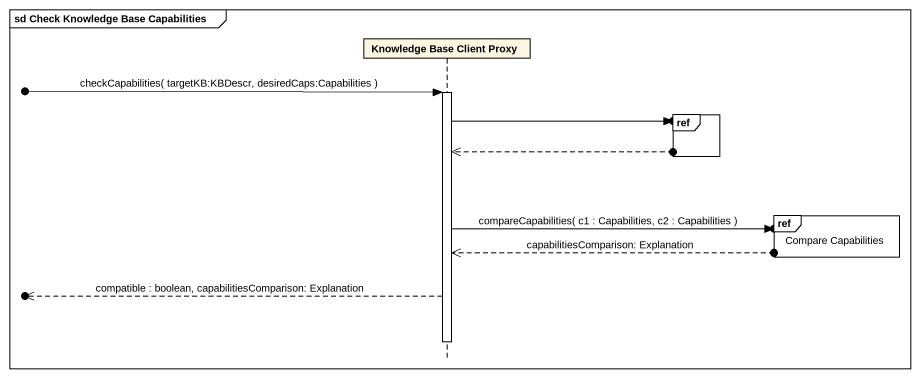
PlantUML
@startuml
mainframe sd Check Knowledge Base Capabilities
hide footbox
participant "Knowledge Base Client Proxy" as Knowledge_Base_Client_Proxy

[o-> Knowledge_Base_Client_Proxy : checkCapabilities( targetKB:KBDescr, desiredCaps:Capabilities )
activate Knowledge_Base_Client_Proxy
ref over Knowledge_Base_Client_Proxy :  
Knowledge_Base_Client_Proxy ->o]
Knowledge_Base_Client_Proxy <<--o]
ref over Knowledge_Base_Client_Proxy : Compare Capabilities
Knowledge_Base_Client_Proxy ->o] : compareCapabilities( c1 : Capabilities, c2 : Capabilities )
Knowledge_Base_Client_Proxy <<--o] : capabilitiesComparison: Explanation
[o<<-- Knowledge_Base_Client_Proxy : compatible : boolean, capabilitiesComparison: Explanation
deactivate Knowledge_Base_Client_Proxy
@enduml
